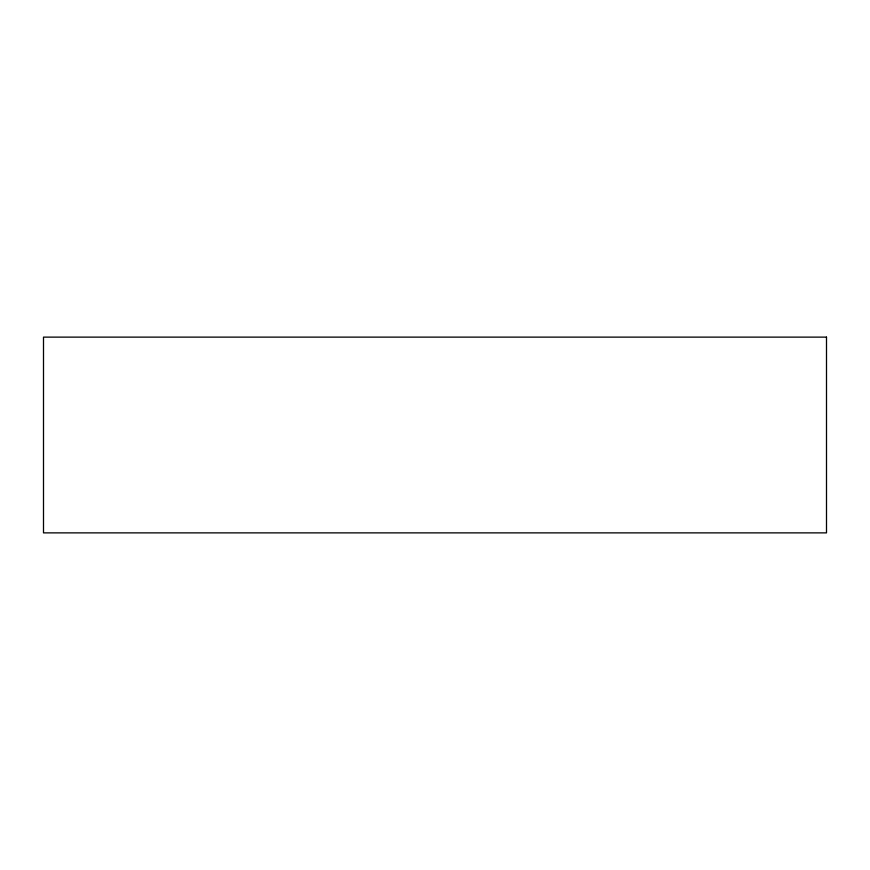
<?xml version="1.0" encoding="UTF-8"?>
<svg xmlns="http://www.w3.org/2000/svg" width="870" height="870" viewBox="0 0 870 870"><rect width="100%" height="100%" fill="white"/><g stroke="black" fill="none" stroke-linecap="round" stroke-linejoin="round"><path stroke-width="1.3" d="M826.5 337.125L43.5 337.125L43.5 532.875L826.5 532.875L826.5 337.125"/></g></svg>
